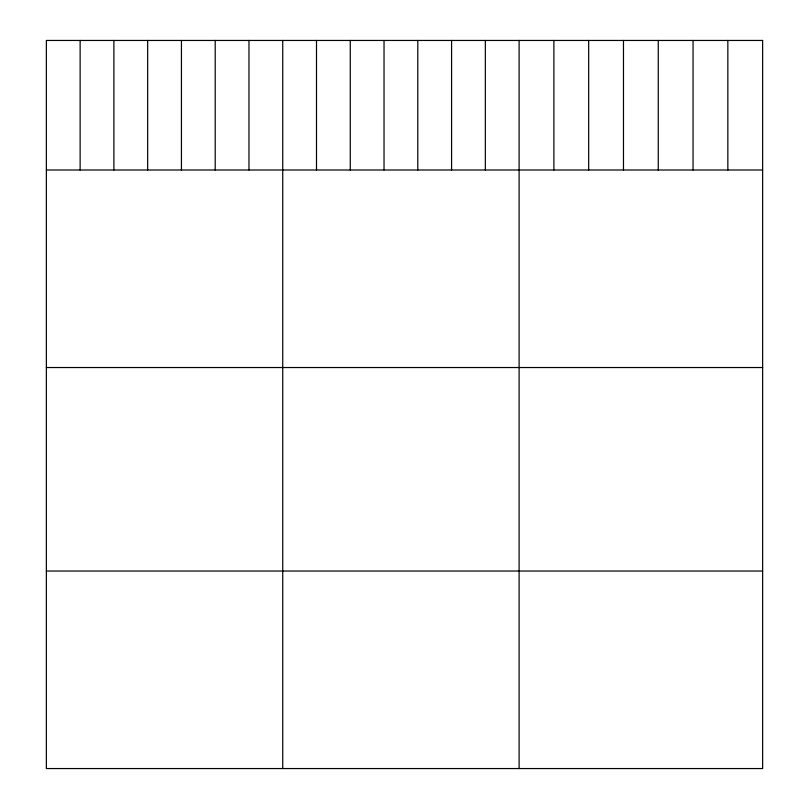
<?xml version="1.0" encoding="UTF-8"?>
<svg xmlns="http://www.w3.org/2000/svg" width="809" height="809" viewBox="0 0 809 809"><rect width="100%" height="100%" fill="white"/><g stroke="black" fill="none" stroke-linecap="round" stroke-linejoin="round"><path stroke-width="1.21" d="M46.366 170.001L762.634 170.001M46.366 367.529L762.634 367.529M46.366 571.033L762.634 571.033M727.847 40.45L727.847 170.001M693.05 40.45L693.05 170.001M658.263 40.45L658.263 170.001M623.476 40.45L623.476 170.001M588.679 40.45L588.679 170.001M553.892 40.45L553.892 170.001M519.105 40.45L519.105 768.55M485.339 40.45L485.339 170.001M451.574 40.45L451.574 170.001M417.798 40.45L417.798 170.001M384.032 40.45L384.032 170.001M350.267 40.45L350.267 170.001M316.501 40.45L316.501 170.001M282.735 40.45L282.735 768.55M248.97 40.45L248.97 170.001M215.204 40.45L215.204 170.001M181.438 40.45L181.438 170.001M147.663 40.45L147.663 170.001M113.897 40.45L113.897 170.001M80.131 40.45L80.131 170.001M762.634 40.45L46.366 40.45L46.366 768.55L762.634 768.55L762.634 40.45"/></g></svg>
